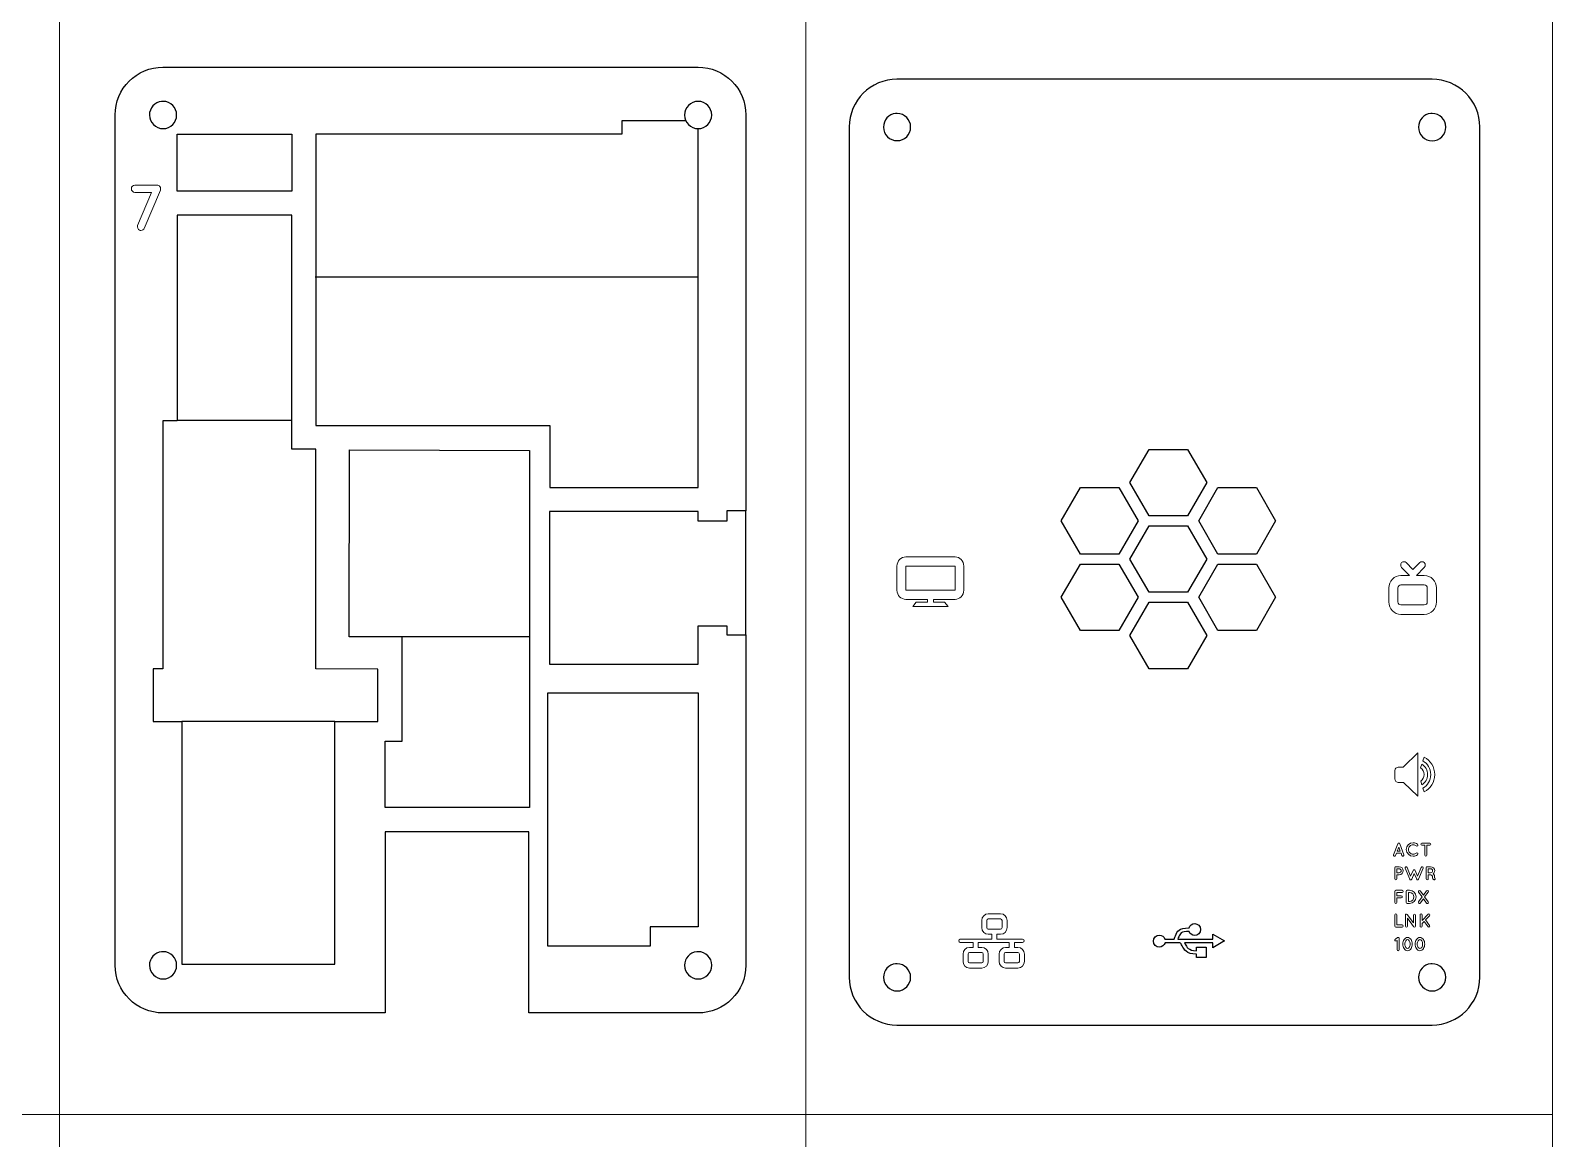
# Model space of a CAD drawing. Header units: millimetres. Extents: x -1309 to 1857, y -1546 to 39.
# Drawn here: x 559.5 to 718.8, y -268.1 to -152.2 of the extents above; entities that cross this region are included whole.
import ezdxf

# ---------------------------------------------------------------- set-up
doc = ezdxf.new("R2010")
doc.units = ezdxf.units.MM
doc.header["$LTSCALE"] = 0.5
doc.layers.get('0').update_dxf_attribs({"lineweight": 18})
for name, color, linetype in [('Cutting', 102, 'Continuous'), ('Etching', 10, 'Continuous'), ('Material entfernen', 2, 'Continuous')]:
    doc.layers.add(name, color=color, linetype=linetype)

# ---------------------------------------------------------------- blocks, each defined once
blk = doc.blocks.new('block 10')
at = {"layer": 'Etching', "color": 1, "lineweight": 9, "true_color": 0xff0000}
blk.add_open_spline([(252.9, 257.68), (252.91, 257.73), (252.91, 257.78), (252.9, 257.83), (252.9, 257.85), (252.9, 257.85), (252.89, 257.87), (252.89, 257.87), (252.88, 257.89), (252.88, 257.9), (252.87, 257.91), (252.86, 257.92), (252.86, 257.93), (252.86, 257.94), (252.85, 257.96), (252.84, 257.97), (252.84, 257.97), (252.83, 257.98), (252.82, 257.99), (252.82, 258), (252.8, 258.01), (252.8, 258.02), (252.79, 258.04), (252.78, 258.04), (252.77, 258.05), (252.76, 258.06), (252.76, 258.06), (252.75, 258.07), (252.7, 258.09), (252.65, 258.12), (252.61, 258.12), (252.58, 258.13), (252.56, 258.13), (252.54, 258.13), (252.54, 258.13), (252.54, 258.13), (252.54, 258.13), (252.54, 258.13), (252.54, 258.13), (252.54, 258.13), (252.54, 258.13), (252.54, 258.13), (252.54, 258.13), (252.54, 258.13), (250.22, 258.13), (250.22, 258.13), (250.01, 258.13), (249.84, 257.97), (249.84, 257.76), (249.84, 257.55), (250.01, 257.38), (250.22, 257.38), (250.22, 257.38), (251.96, 257.38), (251.96, 257.38), (251.96, 257.38), (250.5, 253.9), (250.5, 253.9), (250.43, 253.72), (250.51, 253.5), (250.7, 253.42), (250.75, 253.4), (250.81, 253.39), (250.85, 253.39), (251, 253.39), (251.14, 253.47), (251.19, 253.61), (251.19, 253.61), (252.88, 257.62), (252.88, 257.62), (252.89, 257.64), (252.9, 257.66), (252.9, 257.68)], degree=3, knots=[0, 0, 0, 0, 1, 1, 1, 2, 2, 2, 3, 3, 3, 4, 4, 4, 5, 5, 5, 6, 6, 6, 7, 7, 7, 8, 8, 8, 9, 9, 9, 10, 10, 10, 11, 11, 11, 12, 12, 12, 13, 13, 13, 14, 14, 14, 15, 15, 15, 16, 16, 16, 17, 17, 17, 18, 18, 18, 19, 19, 19, 20, 20, 20, 21, 21, 21, 22, 22, 22, 23, 23, 23, 24, 24, 24, 24], dxfattribs=at)
blk = doc.blocks.new('block 18')
at = {"layer": 'Etching', "color": 4, "lineweight": 9, "true_color": 0x00ffff}
for points, knots in [([(373.67, 180.49), (373.67, 180.49), (373.67, 180.5), (373.67, 180.5), (373.67, 180.51), (373.66, 180.51), (373.66, 180.51), (373.66, 180.52), (373.66, 180.52), (373.66, 180.52), (373.66, 180.53), (373.66, 180.53), (373.65, 180.53), (373.65, 180.54), (373.65, 180.54), (373.65, 180.54), (373.65, 180.54), (373.65, 180.54), (373.65, 180.54), (373.65, 180.55), (373.64, 180.55), (373.64, 180.55), (373.64, 180.56), (373.64, 180.56), (373.63, 180.56), (373.63, 180.56), (373.63, 180.57), (373.63, 180.57), (373.62, 180.57), (373.62, 180.57), (373.62, 180.57), (373.62, 180.58), (373.61, 180.58), (373.61, 180.58), (373.61, 180.58), (373.61, 180.58), (373.6, 180.58), (373.6, 180.59), (373.59, 180.59), (373.59, 180.59), (373.59, 180.59), (373.59, 180.59), (373.58, 180.59), (373.58, 180.59), (373.57, 180.59), (373.57, 180.59), (373.57, 180.59), (373.56, 180.59), (373.56, 180.59), (373.56, 180.59), (373.56, 180.59), (373.56, 180.59), (373.55, 180.59), (373.55, 180.59), (373.55, 180.59), (373.55, 180.59), (373.54, 180.59), (373.54, 180.59), (373.53, 180.59), (373.53, 180.59), (373.53, 180.59), (373.52, 180.59), (373.52, 180.59), (373.52, 180.59), (373.51, 180.58), (373.51, 180.58), (373.51, 180.58), (373.5, 180.58), (373.5, 180.58), (373.5, 180.58), (373.5, 180.58), (373.26, 180.43), (373.26, 180.43), (373.2, 180.4), (373.19, 180.33), (373.22, 180.28), (373.24, 180.25), (373.27, 180.23), (373.31, 180.23), (373.33, 180.23), (373.35, 180.23), (373.37, 180.25), (373.37, 180.25), (373.45, 180.29), (373.45, 180.29), (373.45, 180.29), (373.45, 179.32), (373.45, 179.32), (373.45, 179.26), (373.49, 179.21), (373.56, 179.21), (373.61, 179.21), (373.67, 179.26), (373.67, 179.32), (373.67, 179.32), (373.67, 180.48), (373.67, 180.48), (373.67, 180.49), (373.67, 180.49), (373.67, 180.49)], [0, 0, 0, 0, 1, 1, 1, 2, 2, 2, 3, 3, 3, 4, 4, 4, 5, 5, 5, 6, 6, 6, 7, 7, 7, 8, 8, 8, 9, 9, 9, 10, 10, 10, 11, 11, 11, 12, 12, 12, 13, 13, 13, 14, 14, 14, 15, 15, 15, 16, 16, 16, 17, 17, 17, 18, 18, 18, 19, 19, 19, 20, 20, 20, 21, 21, 21, 22, 22, 22, 23, 23, 23, 24, 24, 24, 25, 25, 25, 26, 26, 26, 27, 27, 27, 28, 28, 28, 29, 29, 29, 30, 30, 30, 31, 31, 31, 32, 32, 32, 33, 33, 33, 33]), ([(374.17, 179.43), (374.17, 179.43), (374.17, 179.43), (374.17, 179.43), (374.25, 179.31), (374.38, 179.21), (374.54, 179.21), (374.54, 179.21), (374.54, 179.21), (374.54, 179.21), (374.69, 179.21), (374.82, 179.31), (374.9, 179.43), (374.9, 179.43), (374.9, 179.43), (374.9, 179.43), (374.99, 179.56), (375.03, 179.72), (375.03, 179.9), (375.03, 179.9), (375.03, 179.9), (375.03, 179.9), (375.03, 180.08), (374.99, 180.25), (374.9, 180.37), (374.9, 180.37), (374.9, 180.37), (374.9, 180.37), (374.82, 180.5), (374.69, 180.59), (374.54, 180.59), (374.54, 180.59), (374.54, 180.59), (374.54, 180.59), (374.38, 180.59), (374.25, 180.5), (374.17, 180.37), (374.17, 180.37), (374.17, 180.37), (374.17, 180.37), (374.08, 180.25), (374.04, 180.08), (374.03, 179.9), (374.03, 179.9), (374.03, 179.9), (374.03, 179.9), (374.04, 179.72), (374.08, 179.56), (374.17, 179.43)], [0, 0, 0, 0, 1, 1, 1, 2, 2, 2, 3, 3, 3, 4, 4, 4, 5, 5, 5, 6, 6, 6, 7, 7, 7, 8, 8, 8, 9, 9, 9, 10, 10, 10, 11, 11, 11, 12, 12, 12, 13, 13, 13, 14, 14, 14, 15, 15, 15, 16, 16, 16, 16]), ([(374.72, 179.55), (374.72, 179.55), (374.72, 179.55), (374.72, 179.55), (374.66, 179.47), (374.6, 179.43), (374.54, 179.43), (374.54, 179.43), (374.54, 179.43), (374.54, 179.43), (374.47, 179.43), (374.41, 179.47), (374.35, 179.55), (374.35, 179.55), (374.35, 179.55), (374.35, 179.55), (374.29, 179.64), (374.25, 179.76), (374.25, 179.9), (374.25, 179.9), (374.25, 179.9), (374.25, 179.9), (374.25, 180.04), (374.29, 180.17), (374.35, 180.25), (374.35, 180.25), (374.35, 180.25), (374.35, 180.25), (374.41, 180.34), (374.47, 180.38), (374.54, 180.37), (374.54, 180.37), (374.54, 180.37), (374.54, 180.37), (374.6, 180.38), (374.66, 180.34), (374.72, 180.25), (374.72, 180.25), (374.72, 180.25), (374.72, 180.25), (374.77, 180.17), (374.81, 180.04), (374.81, 179.9), (374.81, 179.9), (374.81, 179.9), (374.81, 179.9), (374.81, 179.76), (374.77, 179.64), (374.72, 179.55)], [0, 0, 0, 0, 1, 1, 1, 2, 2, 2, 3, 3, 3, 4, 4, 4, 5, 5, 5, 6, 6, 6, 7, 7, 7, 8, 8, 8, 9, 9, 9, 10, 10, 10, 11, 11, 11, 12, 12, 12, 13, 13, 13, 14, 14, 14, 15, 15, 15, 16, 16, 16, 16]), ([(375.46, 179.43), (375.46, 179.43), (375.46, 179.43), (375.46, 179.43), (375.55, 179.31), (375.68, 179.21), (375.83, 179.21), (375.83, 179.21), (375.83, 179.21), (375.83, 179.21), (375.98, 179.21), (376.11, 179.31), (376.2, 179.43), (376.2, 179.43), (376.2, 179.43), (376.2, 179.43), (376.28, 179.56), (376.33, 179.72), (376.33, 179.9), (376.33, 179.9), (376.33, 179.9), (376.33, 179.9), (376.33, 180.08), (376.28, 180.25), (376.2, 180.37), (376.2, 180.37), (376.2, 180.37), (376.2, 180.37), (376.11, 180.5), (375.98, 180.59), (375.83, 180.59), (375.83, 180.59), (375.83, 180.59), (375.83, 180.59), (375.68, 180.59), (375.55, 180.5), (375.46, 180.37), (375.46, 180.37), (375.46, 180.37), (375.46, 180.37), (375.38, 180.25), (375.33, 180.08), (375.33, 179.9), (375.33, 179.9), (375.33, 179.9), (375.33, 179.9), (375.33, 179.72), (375.38, 179.56), (375.46, 179.43)], [0, 0, 0, 0, 1, 1, 1, 2, 2, 2, 3, 3, 3, 4, 4, 4, 5, 5, 5, 6, 6, 6, 7, 7, 7, 8, 8, 8, 9, 9, 9, 10, 10, 10, 11, 11, 11, 12, 12, 12, 13, 13, 13, 14, 14, 14, 15, 15, 15, 16, 16, 16, 16]), ([(376.02, 179.55), (376.02, 179.55), (376.02, 179.55), (376.02, 179.55), (375.96, 179.47), (375.89, 179.43), (375.83, 179.43), (375.83, 179.43), (375.83, 179.43), (375.83, 179.43), (375.77, 179.43), (375.7, 179.47), (375.64, 179.55), (375.64, 179.55), (375.64, 179.55), (375.64, 179.55), (375.59, 179.64), (375.55, 179.76), (375.55, 179.9), (375.55, 179.9), (375.55, 179.9), (375.55, 179.9), (375.55, 180.04), (375.59, 180.17), (375.64, 180.25), (375.64, 180.25), (375.64, 180.25), (375.64, 180.25), (375.7, 180.34), (375.77, 180.38), (375.83, 180.37), (375.83, 180.37), (375.83, 180.37), (375.83, 180.37), (375.89, 180.38), (375.96, 180.34), (376.02, 180.25), (376.02, 180.25), (376.02, 180.25), (376.02, 180.25), (376.07, 180.17), (376.11, 180.04), (376.11, 179.9), (376.11, 179.9), (376.11, 179.9), (376.11, 179.9), (376.11, 179.76), (376.07, 179.64), (376.02, 179.55)], [0, 0, 0, 0, 1, 1, 1, 2, 2, 2, 3, 3, 3, 4, 4, 4, 5, 5, 5, 6, 6, 6, 7, 7, 7, 8, 8, 8, 9, 9, 9, 10, 10, 10, 11, 11, 11, 12, 12, 12, 13, 13, 13, 14, 14, 14, 15, 15, 15, 16, 16, 16, 16])]:
    blk.add_open_spline(points, degree=3, knots=knots, dxfattribs=at)
blk = doc.blocks.new('block 17')
at = {"layer": 'Etching', "color": 4, "lineweight": 9, "true_color": 0x00ffff}
for points, knots in [([(374.09, 187.58), (374.09, 187.81), (373.9, 188), (373.66, 188), (373.66, 188), (373.31, 188), (373.31, 188), (373.31, 188), (373.31, 188), (373.31, 188), (373.31, 188), (373.31, 188), (373.31, 188), (373.25, 188), (373.2, 187.95), (373.2, 187.89), (373.2, 187.89), (373.2, 186.73), (373.2, 186.73), (373.2, 186.67), (373.25, 186.62), (373.31, 186.62), (373.37, 186.62), (373.42, 186.67), (373.42, 186.73), (373.42, 186.73), (373.42, 187.16), (373.42, 187.16), (373.42, 187.16), (373.66, 187.16), (373.66, 187.16), (373.9, 187.16), (374.09, 187.34), (374.09, 187.58)], [0, 0, 0, 0, 1, 1, 1, 2, 2, 2, 3, 3, 3, 4, 4, 4, 5, 5, 5, 6, 6, 6, 7, 7, 7, 8, 8, 8, 9, 9, 9, 10, 10, 10, 11, 11, 11, 11]), ([(376.11, 187.98), (376.05, 188), (375.99, 187.98), (375.96, 187.92), (375.96, 187.92), (375.58, 187.01), (375.58, 187.01), (375.58, 187.01), (375.33, 187.61), (375.33, 187.61), (375.31, 187.66), (375.26, 187.68), (375.22, 187.68), (375.18, 187.68), (375.14, 187.66), (375.12, 187.61), (375.12, 187.61), (374.86, 187.01), (374.86, 187.01), (374.86, 187.01), (374.48, 187.92), (374.48, 187.92), (374.46, 187.98), (374.39, 188), (374.34, 187.98), (374.28, 187.96), (374.26, 187.89), (374.28, 187.84), (374.28, 187.84), (374.76, 186.69), (374.76, 186.69), (374.77, 186.68), (374.77, 186.67), (374.77, 186.67), (374.77, 186.67), (374.77, 186.67), (374.77, 186.67), (374.78, 186.66), (374.78, 186.66), (374.78, 186.65), (374.79, 186.65), (374.79, 186.65), (374.79, 186.65), (374.79, 186.65), (374.8, 186.64), (374.8, 186.64), (374.8, 186.64), (374.8, 186.64), (374.8, 186.64), (374.81, 186.63), (374.82, 186.63), (374.82, 186.63), (374.82, 186.63), (374.82, 186.63), (374.82, 186.63), (374.83, 186.63), (374.83, 186.63), (374.83, 186.62), (374.83, 186.62), (374.83, 186.62), (374.84, 186.62), (374.84, 186.62), (374.84, 186.62), (374.85, 186.62), (374.85, 186.62), (374.86, 186.62), (374.87, 186.62), (374.87, 186.62), (374.87, 186.62), (374.87, 186.62), (374.87, 186.62), (374.87, 186.62), (374.87, 186.62), (374.87, 186.62), (374.87, 186.62), (374.87, 186.62), (374.87, 186.62), (374.88, 186.62), (374.88, 186.62), (374.89, 186.62), (374.89, 186.62), (374.89, 186.62), (374.89, 186.62), (374.9, 186.62), (374.91, 186.62), (374.91, 186.63), (374.91, 186.63), (374.91, 186.63), (374.91, 186.63), (374.91, 186.63), (374.91, 186.63), (374.92, 186.63), (374.92, 186.63), (374.93, 186.64), (374.93, 186.64), (374.93, 186.64), (374.93, 186.64), (374.93, 186.64), (374.94, 186.65), (374.94, 186.65), (374.94, 186.65), (374.95, 186.65), (374.95, 186.65), (374.95, 186.66), (374.95, 186.66), (374.96, 186.67), (374.96, 186.67), (374.96, 186.67), (374.96, 186.67), (374.96, 186.67), (374.97, 186.68), (374.97, 186.69), (374.97, 186.69), (375.23, 187.3), (375.23, 187.3), (375.23, 187.3), (375.49, 186.69), (375.49, 186.69), (375.49, 186.68), (375.49, 186.67), (375.49, 186.67), (375.49, 186.67), (375.49, 186.67), (375.5, 186.67), (375.5, 186.66), (375.5, 186.66), (375.51, 186.65), (375.51, 186.65), (375.51, 186.65), (375.51, 186.65), (375.51, 186.65), (375.52, 186.64), (375.52, 186.64), (375.52, 186.64), (375.52, 186.64), (375.53, 186.64), (375.53, 186.63), (375.54, 186.63), (375.54, 186.63), (375.54, 186.63), (375.54, 186.63), (375.54, 186.63), (375.55, 186.63), (375.55, 186.63), (375.55, 186.62), (375.55, 186.62), (375.56, 186.62), (375.56, 186.62), (375.56, 186.62), (375.57, 186.62), (375.57, 186.62), (375.57, 186.62), (375.58, 186.62), (375.59, 186.62), (375.59, 186.62), (375.6, 186.62), (375.61, 186.62), (375.61, 186.62), (375.61, 186.62), (375.61, 186.62), (375.62, 186.62), (375.62, 186.62), (375.63, 186.62), (375.63, 186.63), (375.63, 186.63), (375.63, 186.63), (375.63, 186.63), (375.63, 186.63), (375.63, 186.63), (375.64, 186.63), (375.64, 186.63), (375.65, 186.64), (375.65, 186.64), (375.65, 186.64), (375.65, 186.64), (375.66, 186.64), (375.66, 186.65), (375.67, 186.65), (375.67, 186.65), (375.67, 186.65), (375.67, 186.65), (375.67, 186.66), (375.68, 186.66), (375.68, 186.67), (375.68, 186.67), (375.68, 186.67), (375.68, 186.67), (375.69, 186.67), (375.69, 186.68), (375.69, 186.69), (375.69, 186.69), (376.18, 187.84), (376.18, 187.84), (376.2, 187.89), (376.17, 187.96), (376.12, 187.98)], [0, 0, 0, 0, 1, 1, 1, 2, 2, 2, 3, 3, 3, 4, 4, 4, 5, 5, 5, 6, 6, 6, 7, 7, 7, 8, 8, 8, 9, 9, 9, 10, 10, 10, 11, 11, 11, 12, 12, 12, 13, 13, 13, 14, 14, 14, 15, 15, 15, 16, 16, 16, 17, 17, 17, 18, 18, 18, 19, 19, 19, 20, 20, 20, 21, 21, 21, 22, 22, 22, 23, 23, 23, 24, 24, 24, 25, 25, 25, 26, 26, 26, 27, 27, 27, 28, 28, 28, 29, 29, 29, 30, 30, 30, 31, 31, 31, 32, 32, 32, 33, 33, 33, 34, 34, 34, 35, 35, 35, 36, 36, 36, 37, 37, 37, 38, 38, 38, 39, 39, 39, 40, 40, 40, 41, 41, 41, 42, 42, 42, 43, 43, 43, 44, 44, 44, 45, 45, 45, 46, 46, 46, 47, 47, 47, 48, 48, 48, 49, 49, 49, 50, 50, 50, 51, 51, 51, 52, 52, 52, 53, 53, 53, 54, 54, 54, 55, 55, 55, 56, 56, 56, 57, 57, 57, 58, 58, 58, 59, 59, 59, 60, 60, 60, 61, 61, 61, 62, 62, 62, 63, 63, 63, 64, 64, 64, 65, 65, 65, 65]), ([(377.37, 186.85), (377.36, 186.87), (377.36, 186.91), (377.36, 186.97), (377.36, 187.05), (377.33, 187.12), (377.29, 187.18), (377.27, 187.21), (377.25, 187.23), (377.22, 187.25), (377.32, 187.33), (377.38, 187.45), (377.38, 187.58), (377.38, 187.81), (377.19, 188), (376.95, 188), (376.95, 188), (376.6, 188), (376.6, 188), (376.6, 188), (376.6, 188), (376.6, 188), (376.6, 188), (376.6, 188), (376.6, 188), (376.54, 188), (376.49, 187.95), (376.49, 187.89), (376.49, 187.89), (376.49, 186.73), (376.49, 186.73), (376.49, 186.67), (376.54, 186.62), (376.6, 186.62), (376.66, 186.62), (376.71, 186.67), (376.71, 186.73), (376.71, 186.73), (376.71, 187.16), (376.71, 187.16), (376.71, 187.16), (376.94, 187.16), (376.94, 187.16), (376.96, 187.15), (377.01, 187.14), (377.05, 187.11), (377.08, 187.09), (377.1, 187.07), (377.11, 187.05), (377.13, 187.03), (377.14, 187), (377.14, 186.97), (377.14, 186.86), (377.15, 186.79), (377.18, 186.73), (377.19, 186.7), (377.22, 186.68), (377.24, 186.66), (377.27, 186.64), (377.3, 186.64), (377.32, 186.64), (377.32, 186.64), (377.32, 186.64), (377.32, 186.64), (377.34, 186.64), (377.36, 186.64), (377.37, 186.64), (377.42, 186.66), (377.45, 186.73), (377.43, 186.78), (377.42, 186.82), (377.4, 186.84), (377.37, 186.85)], [0, 0, 0, 0, 1, 1, 1, 2, 2, 2, 3, 3, 3, 4, 4, 4, 5, 5, 5, 6, 6, 6, 7, 7, 7, 8, 8, 8, 9, 9, 9, 10, 10, 10, 11, 11, 11, 12, 12, 12, 13, 13, 13, 14, 14, 14, 15, 15, 15, 16, 16, 16, 17, 17, 17, 18, 18, 18, 19, 19, 19, 20, 20, 20, 21, 21, 21, 22, 22, 22, 23, 23, 23, 24, 24, 24, 24]), ([(373.42, 187.78), (373.42, 187.78), (373.66, 187.78), (373.66, 187.78), (373.78, 187.78), (373.87, 187.69), (373.87, 187.58), (373.87, 187.47), (373.78, 187.37), (373.66, 187.37), (373.66, 187.37), (373.42, 187.37), (373.42, 187.37), (373.42, 187.37), (373.42, 187.78), (373.42, 187.78)], [0, 0, 0, 0, 1, 1, 1, 2, 2, 2, 3, 3, 3, 4, 4, 4, 5, 5, 5, 5]), ([(376.95, 187.37), (376.95, 187.37), (376.71, 187.37), (376.71, 187.37), (376.71, 187.37), (376.71, 187.78), (376.71, 187.78), (376.71, 187.78), (376.95, 187.78), (376.95, 187.78), (377.07, 187.78), (377.16, 187.69), (377.16, 187.58), (377.16, 187.47), (377.07, 187.37), (376.95, 187.37)], [0, 0, 0, 0, 1, 1, 1, 2, 2, 2, 3, 3, 3, 4, 4, 4, 5, 5, 5, 5]), ([(373.31, 184.15), (373.37, 184.15), (373.42, 184.2), (373.42, 184.26), (373.42, 184.26), (373.42, 184.73), (373.42, 184.73), (373.42, 184.73), (373.88, 184.73), (373.88, 184.73), (373.94, 184.73), (373.99, 184.78), (373.99, 184.84), (373.99, 184.9), (373.94, 184.95), (373.88, 184.95), (373.88, 184.95), (373.42, 184.95), (373.42, 184.95), (373.42, 184.95), (373.42, 185.31), (373.42, 185.31), (373.42, 185.31), (373.96, 185.31), (373.96, 185.31), (374.01, 185.31), (374.06, 185.36), (374.06, 185.42), (374.06, 185.48), (374.01, 185.53), (373.96, 185.53), (373.96, 185.53), (373.32, 185.53), (373.32, 185.53), (373.31, 185.53), (373.31, 185.53), (373.31, 185.53), (373.31, 185.53), (373.31, 185.53), (373.31, 185.53), (373.25, 185.53), (373.2, 185.48), (373.2, 185.42), (373.2, 185.42), (373.2, 184.26), (373.2, 184.26), (373.2, 184.2), (373.25, 184.15), (373.31, 184.15)], [0, 0, 0, 0, 1, 1, 1, 2, 2, 2, 3, 3, 3, 4, 4, 4, 5, 5, 5, 6, 6, 6, 7, 7, 7, 8, 8, 8, 9, 9, 9, 10, 10, 10, 11, 11, 11, 12, 12, 12, 13, 13, 13, 14, 14, 14, 15, 15, 15, 16, 16, 16, 16]), ([(374.51, 184.15), (374.51, 184.15), (374.51, 184.15), (374.51, 184.15), (374.51, 184.15), (374.51, 184.15), (374.51, 184.15), (374.51, 184.15), (374.74, 184.15), (374.74, 184.15), (375.12, 184.15), (375.43, 184.46), (375.43, 184.84), (375.43, 185.22), (375.12, 185.53), (374.74, 185.53), (374.74, 185.53), (374.51, 185.53), (374.51, 185.53), (374.51, 185.53), (374.51, 185.53), (374.51, 185.53), (374.51, 185.53), (374.51, 185.53), (374.51, 185.53), (374.45, 185.53), (374.4, 185.48), (374.4, 185.42), (374.4, 185.42), (374.4, 184.26), (374.4, 184.26), (374.4, 184.2), (374.45, 184.15), (374.51, 184.15)], [0, 0, 0, 0, 1, 1, 1, 2, 2, 2, 3, 3, 3, 4, 4, 4, 5, 5, 5, 6, 6, 6, 7, 7, 7, 8, 8, 8, 9, 9, 9, 10, 10, 10, 11, 11, 11, 11]), ([(374.62, 185.31), (374.62, 185.31), (374.74, 185.31), (374.74, 185.31), (375, 185.31), (375.21, 185.1), (375.21, 184.84), (375.21, 184.58), (375, 184.37), (374.74, 184.37), (374.74, 184.37), (374.62, 184.37), (374.62, 184.37), (374.62, 184.37), (374.62, 185.31), (374.62, 185.31)], [0, 0, 0, 0, 1, 1, 1, 2, 2, 2, 3, 3, 3, 4, 4, 4, 5, 5, 5, 5]), ([(376.68, 185.49), (376.63, 185.53), (376.56, 185.52), (376.52, 185.47), (376.52, 185.47), (376.19, 185.02), (376.19, 185.02), (376.19, 185.02), (375.86, 185.47), (375.86, 185.47), (375.82, 185.52), (375.75, 185.53), (375.71, 185.49), (375.66, 185.46), (375.65, 185.39), (375.68, 185.34), (375.68, 185.34), (376.06, 184.83), (376.06, 184.83), (376.06, 184.83), (375.68, 184.32), (375.68, 184.32), (375.65, 184.27), (375.66, 184.2), (375.71, 184.17), (375.73, 184.16), (375.75, 184.15), (375.77, 184.15), (375.8, 184.15), (375.84, 184.17), (375.86, 184.19), (375.86, 184.19), (376.19, 184.65), (376.19, 184.65), (376.19, 184.65), (376.52, 184.19), (376.52, 184.19), (376.55, 184.17), (376.58, 184.15), (376.61, 184.15), (376.63, 184.15), (376.66, 184.16), (376.68, 184.17), (376.73, 184.2), (376.73, 184.27), (376.7, 184.32), (376.7, 184.32), (376.32, 184.83), (376.32, 184.83), (376.32, 184.83), (376.7, 185.34), (376.7, 185.34), (376.73, 185.39), (376.72, 185.46), (376.68, 185.49)], [0, 0, 0, 0, 1, 1, 1, 2, 2, 2, 3, 3, 3, 4, 4, 4, 5, 5, 5, 6, 6, 6, 7, 7, 7, 8, 8, 8, 9, 9, 9, 10, 10, 10, 11, 11, 11, 12, 12, 12, 13, 13, 13, 14, 14, 14, 15, 15, 15, 16, 16, 16, 17, 17, 17, 18, 18, 18, 18]), ([(373.31, 181.68), (373.31, 181.68), (373.31, 181.68), (373.31, 181.68), (373.31, 181.68), (373.31, 181.68), (373.32, 181.68), (373.32, 181.68), (373.96, 181.68), (373.96, 181.68), (374.01, 181.68), (374.07, 181.73), (374.07, 181.79), (374.07, 181.85), (374.01, 181.9), (373.96, 181.9), (373.96, 181.9), (373.42, 181.9), (373.42, 181.9), (373.42, 181.9), (373.42, 182.95), (373.42, 182.95), (373.42, 183.01), (373.37, 183.06), (373.31, 183.06), (373.25, 183.06), (373.2, 183.01), (373.2, 182.95), (373.2, 182.95), (373.2, 181.79), (373.2, 181.79), (373.2, 181.73), (373.25, 181.68), (373.31, 181.68)], [0, 0, 0, 0, 1, 1, 1, 2, 2, 2, 3, 3, 3, 4, 4, 4, 5, 5, 5, 6, 6, 6, 7, 7, 7, 8, 8, 8, 9, 9, 9, 10, 10, 10, 11, 11, 11, 11]), ([(374.53, 182.61), (374.53, 182.61), (375.16, 181.73), (375.16, 181.73), (375.16, 181.73), (375.17, 181.72), (375.17, 181.72), (375.19, 181.7), (375.22, 181.68), (375.25, 181.68), (375.31, 181.68), (375.36, 181.73), (375.36, 181.79), (375.36, 181.79), (375.36, 182.94), (375.36, 182.94), (375.36, 182.99), (375.31, 183.04), (375.25, 183.04), (375.19, 183.04), (375.15, 182.99), (375.15, 182.94), (375.15, 182.94), (375.15, 182.12), (375.15, 182.12), (375.15, 182.12), (374.51, 183), (374.51, 183), (374.47, 183.05), (374.41, 183.06), (374.36, 183.03), (374.33, 183.01), (374.31, 182.97), (374.31, 182.94), (374.31, 182.94), (374.31, 182.94), (374.31, 182.94), (374.31, 182.94), (374.31, 181.79), (374.31, 181.79), (374.31, 181.73), (374.36, 181.68), (374.42, 181.68), (374.48, 181.68), (374.53, 181.73), (374.53, 181.79), (374.53, 181.79), (374.53, 182.61), (374.53, 182.61)], [0, 0, 0, 0, 1, 1, 1, 2, 2, 2, 3, 3, 3, 4, 4, 4, 5, 5, 5, 6, 6, 6, 7, 7, 7, 8, 8, 8, 9, 9, 9, 10, 10, 10, 11, 11, 11, 12, 12, 12, 13, 13, 13, 14, 14, 14, 15, 15, 15, 16, 16, 16, 16]), ([(375.95, 181.68), (376.01, 181.68), (376.05, 181.73), (376.05, 181.79), (376.05, 181.79), (376.05, 182.07), (376.05, 182.07), (376.05, 182.07), (376.26, 182.28), (376.26, 182.28), (376.26, 182.28), (376.69, 181.72), (376.69, 181.72), (376.71, 181.69), (376.74, 181.68), (376.77, 181.68), (376.79, 181.68), (376.82, 181.69), (376.84, 181.71), (376.88, 181.74), (376.89, 181.81), (376.85, 181.86), (376.85, 181.86), (376.41, 182.43), (376.41, 182.43), (376.41, 182.43), (376.85, 182.86), (376.85, 182.86), (376.89, 182.91), (376.89, 182.98), (376.85, 183.02), (376.8, 183.06), (376.74, 183.06), (376.69, 183.02), (376.69, 183.02), (376.05, 182.38), (376.05, 182.38), (376.05, 182.38), (376.05, 182.94), (376.05, 182.94), (376.05, 183), (376.01, 183.05), (375.95, 183.05), (375.88, 183.05), (375.84, 183), (375.84, 182.94), (375.84, 182.94), (375.84, 181.79), (375.84, 181.79), (375.84, 181.73), (375.88, 181.68), (375.95, 181.68)], [0, 0, 0, 0, 1, 1, 1, 2, 2, 2, 3, 3, 3, 4, 4, 4, 5, 5, 5, 6, 6, 6, 7, 7, 7, 8, 8, 8, 9, 9, 9, 10, 10, 10, 11, 11, 11, 12, 12, 12, 13, 13, 13, 14, 14, 14, 15, 15, 15, 16, 16, 16, 17, 17, 17, 17])]:
    blk.add_open_spline(points, degree=3, knots=knots, dxfattribs=at)
at = {"layer": 'Etching'}
blk.add_blockref('block 18', (0, 0), dxfattribs=at)
blk = doc.blocks.new('block 16')
at = {"layer": 'Etching', "color": 4, "lineweight": 9, "true_color": 0x00ffff}
blk.add_lwpolyline([(373.46, 189.63), (373.62, 190.06), (373.78, 189.63), (373.46, 189.63)], dxfattribs=at)
for points, knots in [([(373.95, 189.16), (373.97, 189.11), (374.01, 189.09), (374.06, 189.09), (374.07, 189.09), (374.08, 189.09), (374.09, 189.09), (374.15, 189.12), (374.18, 189.18), (374.16, 189.24), (374.16, 189.24), (373.72, 190.4), (373.72, 190.4), (373.7, 190.44), (373.66, 190.47), (373.62, 190.47), (373.57, 190.47), (373.53, 190.44), (373.51, 190.4), (373.51, 190.4), (373.08, 189.24), (373.08, 189.24), (373.06, 189.18), (373.08, 189.12), (373.14, 189.09), (373.15, 189.09), (373.16, 189.09), (373.18, 189.09), (373.22, 189.09), (373.26, 189.11), (373.28, 189.16), (373.28, 189.16), (373.38, 189.41), (373.38, 189.41), (373.38, 189.41), (373.86, 189.41), (373.86, 189.41), (373.86, 189.41), (373.95, 189.16), (373.95, 189.16)], [0, 0, 0, 0, 1, 1, 1, 2, 2, 2, 3, 3, 3, 4, 4, 4, 5, 5, 5, 6, 6, 6, 7, 7, 7, 8, 8, 8, 9, 9, 9, 10, 10, 10, 11, 11, 11, 12, 12, 12, 13, 13, 13, 13]), ([(375.13, 189.09), (375.3, 189.09), (375.46, 189.15), (375.58, 189.24), (375.63, 189.28), (375.64, 189.35), (375.6, 189.4), (375.56, 189.45), (375.49, 189.46), (375.44, 189.42), (375.36, 189.35), (375.25, 189.31), (375.13, 189.31), (374.99, 189.31), (374.86, 189.37), (374.77, 189.46), (374.68, 189.54), (374.63, 189.66), (374.63, 189.8), (374.63, 189.93), (374.68, 190.05), (374.77, 190.14), (374.86, 190.23), (374.99, 190.29), (375.13, 190.29), (375.25, 190.29), (375.36, 190.25), (375.44, 190.18), (375.49, 190.14), (375.56, 190.15), (375.6, 190.2), (375.64, 190.25), (375.63, 190.32), (375.58, 190.36), (375.46, 190.45), (375.3, 190.51), (375.13, 190.51), (374.73, 190.51), (374.4, 190.19), (374.4, 189.8), (374.41, 189.41), (374.73, 189.09), (375.13, 189.09)], [0, 0, 0, 0, 1, 1, 1, 2, 2, 2, 3, 3, 3, 4, 4, 4, 5, 5, 5, 6, 6, 6, 7, 7, 7, 8, 8, 8, 9, 9, 9, 10, 10, 10, 11, 11, 11, 12, 12, 12, 13, 13, 13, 14, 14, 14, 14]), ([(376.98, 190.36), (376.98, 190.42), (376.93, 190.47), (376.87, 190.47), (376.87, 190.47), (376.03, 190.47), (376.03, 190.47), (375.96, 190.47), (375.92, 190.42), (375.92, 190.36), (375.92, 190.3), (375.96, 190.25), (376.03, 190.25), (376.03, 190.25), (376.34, 190.25), (376.34, 190.25), (376.34, 190.25), (376.34, 189.2), (376.34, 189.2), (376.34, 189.14), (376.39, 189.09), (376.45, 189.09), (376.51, 189.09), (376.56, 189.14), (376.56, 189.2), (376.56, 189.2), (376.56, 190.25), (376.56, 190.25), (376.56, 190.25), (376.87, 190.25), (376.87, 190.25), (376.93, 190.25), (376.98, 190.3), (376.98, 190.36)], [0, 0, 0, 0, 1, 1, 1, 2, 2, 2, 3, 3, 3, 4, 4, 4, 5, 5, 5, 6, 6, 6, 7, 7, 7, 8, 8, 8, 9, 9, 9, 10, 10, 10, 11, 11, 11, 11])]:
    blk.add_open_spline(points, degree=3, knots=knots, dxfattribs=at)
at = {"layer": 'Etching'}
blk.add_blockref('block 17', (0, 0), dxfattribs=at)
blk = doc.blocks.new('block 19')
at = {"layer": 'Etching', "color": 1, "lineweight": 9, "true_color": 0xff0000}
blk.add_lwpolyline([(327.18, 219.47), (327.18, 216.93), (322.04, 216.93), (322.03, 219.47), (327.18, 219.47)], dxfattribs=at)
blk.add_open_spline([(322.03, 220.42), (321.52, 220.42), (321.11, 219.99), (321.11, 219.47), (321.11, 219.47), (321.11, 216.93), (321.11, 216.93), (321.11, 216.41), (321.52, 215.98), (322.03, 215.98), (322.03, 215.98), (324.29, 215.98), (324.29, 215.98), (324.29, 215.98), (324.29, 215.68), (324.29, 215.68), (324.29, 215.68), (323.12, 215.68), (323.12, 215.68), (323.12, 215.68), (322.75, 215.22), (322.75, 215.22), (322.75, 215.22), (326.46, 215.22), (326.46, 215.22), (326.46, 215.22), (326.08, 215.68), (326.08, 215.68), (326.08, 215.68), (324.92, 215.68), (324.92, 215.68), (324.92, 215.68), (324.92, 215.98), (324.92, 215.98), (324.92, 215.98), (327.19, 215.98), (327.19, 215.98), (327.69, 215.98), (328.1, 216.41), (328.1, 216.93), (328.1, 216.93), (328.1, 219.47), (328.1, 219.47), (328.1, 219.99), (327.69, 220.42), (327.19, 220.42), (327.19, 220.42), (322.03, 220.42), (322.03, 220.42)], degree=3, knots=[0, 0, 0, 0, 1, 1, 1, 2, 2, 2, 3, 3, 3, 4, 4, 4, 5, 5, 5, 6, 6, 6, 7, 7, 7, 8, 8, 8, 9, 9, 9, 10, 10, 10, 11, 11, 11, 12, 12, 12, 13, 13, 13, 14, 14, 14, 15, 15, 15, 16, 16, 16, 16], dxfattribs=at)
blk = doc.blocks.new('block 20')
at = {"layer": 'Etching', "color": 4, "lineweight": 9, "true_color": 0x00ffff}
for points, knots in [([(374.16, 219.92), (374.07, 219.92), (373.99, 219.88), (373.92, 219.82), (373.79, 219.68), (373.79, 219.46), (373.92, 219.32), (373.92, 219.32), (374.74, 218.48), (374.74, 218.48), (374.74, 218.48), (373.85, 218.48), (373.85, 218.48), (373.15, 218.48), (372.57, 217.89), (372.57, 217.17), (372.57, 217.17), (372.57, 215.72), (372.57, 215.72), (372.57, 215), (373.15, 214.41), (373.85, 214.41), (373.85, 214.41), (376.28, 214.41), (376.28, 214.41), (376.99, 214.41), (377.56, 215), (377.56, 215.72), (377.56, 215.72), (377.56, 217.17), (377.56, 217.17), (377.56, 217.89), (376.99, 218.48), (376.28, 218.48), (376.28, 218.48), (375.47, 218.48), (375.47, 218.48), (375.47, 218.48), (376.29, 219.32), (376.29, 219.32), (376.42, 219.46), (376.42, 219.68), (376.29, 219.82), (376.16, 219.95), (375.94, 219.95), (375.81, 219.82), (375.81, 219.82), (375.1, 219.09), (375.1, 219.09), (375.1, 219.09), (374.4, 219.82), (374.4, 219.82), (374.34, 219.88), (374.24, 219.92), (374.16, 219.92)], [0, 0, 0, 0, 1, 1, 1, 2, 2, 2, 3, 3, 3, 4, 4, 4, 5, 5, 5, 6, 6, 6, 7, 7, 7, 8, 8, 8, 9, 9, 9, 10, 10, 10, 11, 11, 11, 12, 12, 12, 13, 13, 13, 14, 14, 14, 15, 15, 15, 16, 16, 16, 17, 17, 17, 18, 18, 18, 18]), ([(373.85, 217.5), (373.85, 217.5), (376.28, 217.5), (376.28, 217.5), (376.46, 217.5), (376.6, 217.35), (376.6, 217.17), (376.6, 217.17), (376.6, 215.72), (376.6, 215.72), (376.6, 215.54), (376.46, 215.4), (376.28, 215.4), (376.28, 215.4), (373.85, 215.4), (373.85, 215.4), (373.67, 215.4), (373.53, 215.54), (373.53, 215.72), (373.53, 215.72), (373.53, 217.17), (373.53, 217.17), (373.53, 217.35), (373.67, 217.5), (373.85, 217.5)], [0, 0, 0, 0, 1, 1, 1, 2, 2, 2, 3, 3, 3, 4, 4, 4, 5, 5, 5, 6, 6, 6, 7, 7, 7, 8, 8, 8, 8])]:
    blk.add_open_spline(points, degree=3, knots=knots, dxfattribs=at)
blk = doc.blocks.new('block 21')
at = {"layer": 'Etching', "color": 4, "lineweight": 9, "true_color": 0x00ffff}
for points, knots in [([(330.66, 183.08), (330.29, 183.08), (329.98, 182.76), (329.98, 182.38), (329.98, 182.38), (329.98, 181.62), (329.98, 181.62), (329.98, 181.23), (330.29, 180.92), (330.66, 180.92), (330.66, 180.92), (331.04, 180.92), (331.04, 180.92), (331.04, 180.92), (331.04, 180.43), (331.04, 180.43), (331.04, 180.42), (331.05, 180.41), (331.05, 180.41), (331.05, 180.41), (329.37, 180.41), (329.37, 180.41), (329.36, 180.41), (329.35, 180.41), (329.34, 180.41), (329.33, 180.41), (329.32, 180.41), (329.31, 180.41), (329.31, 180.41), (327.73, 180.41), (327.73, 180.41), (327.64, 180.41), (327.57, 180.33), (327.57, 180.24), (327.57, 180.15), (327.64, 180.08), (327.73, 180.08), (327.73, 180.08), (329.08, 180.08), (329.08, 180.08), (329.08, 180.08), (329.08, 179.55), (329.08, 179.55), (329.08, 179.55), (328.7, 179.55), (328.7, 179.55), (328.32, 179.55), (328.02, 179.24), (328.02, 178.86), (328.02, 178.86), (328.02, 178.09), (328.02, 178.09), (328.02, 177.7), (328.32, 177.39), (328.7, 177.39), (328.7, 177.39), (329.98, 177.39), (329.98, 177.39), (330.36, 177.39), (330.66, 177.7), (330.66, 178.09), (330.66, 178.09), (330.66, 178.86), (330.66, 178.86), (330.66, 179.24), (330.36, 179.55), (329.98, 179.55), (329.98, 179.55), (329.6, 179.55), (329.6, 179.55), (329.6, 179.55), (329.6, 180.08), (329.6, 180.08), (329.6, 180.08), (332.86, 180.08), (332.86, 180.08), (332.86, 180.08), (332.86, 179.55), (332.86, 179.55), (332.86, 179.55), (332.48, 179.55), (332.48, 179.55), (332.1, 179.55), (331.8, 179.24), (331.8, 178.86), (331.8, 178.86), (331.8, 178.09), (331.8, 178.09), (331.8, 177.7), (332.1, 177.39), (332.48, 177.39), (332.48, 177.39), (333.77, 177.39), (333.77, 177.39), (334.14, 177.39), (334.45, 177.7), (334.45, 178.09), (334.45, 178.09), (334.45, 178.86), (334.45, 178.86), (334.45, 179.24), (334.14, 179.55), (333.77, 179.55), (333.77, 179.55), (333.39, 179.55), (333.39, 179.55), (333.39, 179.55), (333.39, 180.08), (333.39, 180.08), (333.39, 180.08), (334.26, 180.08), (334.26, 180.08), (334.35, 180.08), (334.42, 180.15), (334.42, 180.24), (334.42, 180.33), (334.35, 180.41), (334.26, 180.41), (334.26, 180.41), (333.14, 180.41), (333.14, 180.41), (333.13, 180.41), (333.13, 180.41), (333.12, 180.41), (333.11, 180.41), (333.1, 180.41), (333.1, 180.41), (333.1, 180.41), (331.56, 180.41), (331.56, 180.41), (331.56, 180.41), (331.57, 180.42), (331.57, 180.43), (331.57, 180.43), (331.57, 180.92), (331.57, 180.92), (331.57, 180.92), (331.95, 180.92), (331.95, 180.92), (332.33, 180.92), (332.63, 181.23), (332.63, 181.62), (332.63, 181.62), (332.63, 182.38), (332.63, 182.38), (332.63, 182.76), (332.33, 183.08), (331.95, 183.08), (331.95, 183.08), (330.66, 183.08), (330.66, 183.08)], [0, 0, 0, 0, 1, 1, 1, 2, 2, 2, 3, 3, 3, 4, 4, 4, 5, 5, 5, 6, 6, 6, 7, 7, 7, 8, 8, 8, 9, 9, 9, 10, 10, 10, 11, 11, 11, 12, 12, 12, 13, 13, 13, 14, 14, 14, 15, 15, 15, 16, 16, 16, 17, 17, 17, 18, 18, 18, 19, 19, 19, 20, 20, 20, 21, 21, 21, 22, 22, 22, 23, 23, 23, 24, 24, 24, 25, 25, 25, 26, 26, 26, 27, 27, 27, 28, 28, 28, 29, 29, 29, 30, 30, 30, 31, 31, 31, 32, 32, 32, 33, 33, 33, 34, 34, 34, 35, 35, 35, 36, 36, 36, 37, 37, 37, 38, 38, 38, 39, 39, 39, 40, 40, 40, 41, 41, 41, 42, 42, 42, 43, 43, 43, 44, 44, 44, 45, 45, 45, 46, 46, 46, 47, 47, 47, 48, 48, 48, 49, 49, 49, 50, 50, 50, 50]), ([(330.66, 182.53), (330.66, 182.53), (331.95, 182.53), (331.95, 182.53), (332.04, 182.53), (332.1, 182.46), (332.1, 182.38), (332.1, 182.38), (332.1, 181.62), (332.1, 181.62), (332.1, 181.53), (332.04, 181.46), (331.95, 181.46), (331.95, 181.46), (330.66, 181.46), (330.66, 181.46), (330.58, 181.46), (330.51, 181.53), (330.51, 181.62), (330.51, 181.62), (330.51, 182.38), (330.51, 182.38), (330.51, 182.46), (330.58, 182.53), (330.66, 182.53)], [0, 0, 0, 0, 1, 1, 1, 2, 2, 2, 3, 3, 3, 4, 4, 4, 5, 5, 5, 6, 6, 6, 7, 7, 7, 8, 8, 8, 8]), ([(328.7, 179.02), (328.7, 179.02), (329.98, 179.02), (329.98, 179.02), (330.07, 179.02), (330.13, 178.94), (330.13, 178.86), (330.13, 178.86), (330.13, 178.09), (330.13, 178.09), (330.13, 178), (330.07, 177.93), (329.98, 177.93), (329.98, 177.93), (328.7, 177.93), (328.7, 177.93), (328.61, 177.93), (328.55, 178), (328.55, 178.09), (328.55, 178.09), (328.55, 178.86), (328.55, 178.86), (328.55, 178.94), (328.61, 179.02), (328.7, 179.02)], [0, 0, 0, 0, 1, 1, 1, 2, 2, 2, 3, 3, 3, 4, 4, 4, 5, 5, 5, 6, 6, 6, 7, 7, 7, 8, 8, 8, 8]), ([(332.48, 179.02), (332.48, 179.02), (333.77, 179.02), (333.77, 179.02), (333.85, 179.02), (333.92, 178.94), (333.92, 178.86), (333.92, 178.86), (333.92, 178.09), (333.92, 178.09), (333.92, 178), (333.85, 177.93), (333.77, 177.93), (333.77, 177.93), (332.48, 177.93), (332.48, 177.93), (332.39, 177.93), (332.33, 178), (332.33, 178.09), (332.33, 178.09), (332.33, 178.86), (332.33, 178.86), (332.33, 178.94), (332.39, 179.02), (332.48, 179.02)], [0, 0, 0, 0, 1, 1, 1, 2, 2, 2, 3, 3, 3, 4, 4, 4, 5, 5, 5, 6, 6, 6, 7, 7, 7, 8, 8, 8, 8])]:
    blk.add_open_spline(points, degree=3, knots=knots, dxfattribs=at)
blk = doc.blocks.new('block 22')
at = {"layer": 'Etching', "color": 4, "lineweight": 9, "true_color": 0x00ffff}
for points, knots in [([(374.1, 198.42), (374.1, 198.42), (373.57, 198.42), (373.57, 198.42), (373.38, 198.42), (373.22, 198.26), (373.22, 198.07), (373.22, 198.07), (373.22, 197.18), (373.22, 197.18), (373.22, 196.98), (373.38, 196.82), (373.57, 196.82), (373.57, 196.82), (374.12, 196.82), (374.12, 196.82), (374.12, 196.82), (375.62, 195.37), (375.62, 195.37), (375.62, 195.37), (375.62, 199.92), (375.62, 199.92), (375.62, 199.92), (374.1, 198.44), (374.1, 198.44), (374.1, 198.44), (374.1, 198.42), (374.1, 198.42), (374.1, 198.42), (374.1, 198.42), (374.1, 198.42), (374.1, 198.42), (374.1, 198.42), (374.1, 198.42)], [0, 0, 0, 0, 1, 1, 1, 2, 2, 2, 3, 3, 3, 4, 4, 4, 5, 5, 5, 6, 6, 6, 7, 7, 7, 8, 8, 8, 9, 9, 9, 10, 10, 10, 11, 11, 11, 11]), ([(376.29, 199.46), (376.29, 199.46), (376.14, 199.07), (376.14, 199.07), (376.64, 198.8), (376.97, 198.26), (376.97, 197.64), (376.97, 197.03), (376.64, 196.5), (376.15, 196.22), (376.15, 196.22), (376.29, 195.82), (376.29, 195.82), (376.93, 196.16), (377.38, 196.85), (377.38, 197.64), (377.38, 198.44), (376.93, 199.12), (376.29, 199.46), (376.29, 199.46), (376.29, 199.46), (376.29, 199.46)], [0, 0, 0, 0, 1, 1, 1, 2, 2, 2, 3, 3, 3, 4, 4, 4, 5, 5, 5, 6, 6, 6, 7, 7, 7, 7]), ([(376.64, 197.64), (376.64, 198.11), (376.39, 198.5), (376.03, 198.72), (376.03, 198.72), (375.9, 198.35), (375.9, 198.35), (376.12, 198.19), (376.26, 197.94), (376.26, 197.64), (376.26, 197.36), (376.13, 197.11), (375.92, 196.96), (375.92, 196.96), (376.04, 196.58), (376.04, 196.58), (376.4, 196.8), (376.64, 197.19), (376.64, 197.64)], [0, 0, 0, 0, 1, 1, 1, 2, 2, 2, 3, 3, 3, 4, 4, 4, 5, 5, 5, 6, 6, 6, 6])]:
    blk.add_open_spline(points, degree=3, knots=knots, dxfattribs=at)

msp = doc.modelspace()

# ---------------------------------------------------------------- linework, layer by layer
for p, q in [((562.5, 0), (562.5, -515.62)), ((640.62, 0), (640.62, -515.62)), ((718.75, 0), (718.75, -515.62)), ((0, -265.62), (718.75, -265.62))]:
    msp.add_line(p, q)
at = {"layer": 'Cutting'}
for points in [[(628.06, -161.61), (621.34, -161.61), (621.34, -163.01), (589.32, -163.01), (589.32, -193.5), (613.83, -193.5), (613.83, -200), (629.34, -200), (629.34, -162.44)], [(574.84, -163.01), (586.83, -163.01), (586.83, -168.99), (574.84, -168.99), (574.84, -163.01)], [(595.84, -219), (589.34, -218.99), (589.34, -215.5), (589.34, -208.91), (589.34, -195.99), (589.33, -195.99), (586.83, -195.99), (586.83, -171.49), (574.84, -171.49), (574.84, -193.01), (573.34, -193.01), (573.34, -208.91), (573.34, -215.5), (573.34, -218.99), (572.33, -218.99), (572.33, -224.5), (575.32, -224.5), (575.32, -233.49), (575.33, -233.49), (575.32, -249.9), (591.33, -249.9), (591.33, -233.49), (591.33, -227), (591.33, -224.51), (595.84, -224.51), (595.84, -219)], [(586.83, -193), (574.84, -193)], [(592.86, -196.06), (611.68, -196.13), (611.68, -233.49), (596.58, -233.49), (596.58, -226.57), (598.38, -226.57), (598.36, -215.63), (592.84, -215.63), (592.86, -196.06)], [(676.54, -202.97), (674.53, -199.49), (676.54, -196.01), (680.56, -196.01), (682.57, -199.49), (680.56, -202.97), (676.54, -202.97)], [(669.34, -206.97), (667.33, -203.49), (669.34, -200.01), (673.36, -200.01), (675.38, -203.49), (673.36, -206.97), (669.34, -206.97)], [(683.74, -206.97), (681.73, -203.49), (683.74, -200.01), (687.76, -200.01), (689.77, -203.49), (687.76, -206.97), (683.74, -206.97)], [(634.34, -215.43), (634.34, -202.43)], [(676.54, -210.97), (674.53, -207.49), (676.54, -204.01), (680.56, -204.01), (682.57, -207.49), (680.56, -210.97), (676.54, -210.97)], [(669.34, -214.97), (667.33, -211.49), (669.34, -208.01), (673.36, -208.01), (675.38, -211.49), (673.36, -214.97), (669.34, -214.97)], [(683.74, -214.97), (681.73, -211.49), (683.74, -208.01), (687.76, -208.01), (689.77, -211.49), (687.76, -214.97), (683.74, -214.97)], [(676.54, -218.97), (674.53, -215.49), (676.54, -212.01), (680.56, -212.01), (682.57, -215.49), (680.56, -218.97), (676.54, -218.97)], [(613.63, -221.51), (629.34, -221.5), (629.34, -246), (624.33, -246), (624.33, -248.01), (613.63, -248.01), (613.63, -221.51)], [(591.33, -224.51), (575.32, -224.51)]]:
    msp.add_lwpolyline(points, dxfattribs=at)
for points, knots in [([(573.34, -156.01), (570.58, -156.01), (568.33, -158.26), (568.33, -161.01), (568.33, -161.01), (568.33, -250.01), (568.33, -250.01), (568.33, -252.76), (570.59, -255), (573.34, -255), (573.34, -255), (596.58, -255), (596.58, -255), (596.58, -255), (596.58, -236.04), (596.58, -236.04), (596.58, -236.04), (611.63, -236.04), (611.63, -236.04), (611.63, -236.04), (611.63, -255), (611.63, -255), (611.63, -255), (629.34, -255), (629.34, -255), (632.09, -255), (634.34, -252.75), (634.34, -250), (634.34, -250), (634.34, -215.43), (634.34, -215.43), (634.34, -215.43), (632.33, -215.43), (632.33, -215.43), (632.33, -215.43), (632.33, -214.48), (632.33, -214.48), (632.33, -214.48), (629.34, -214.48), (629.34, -214.48), (629.34, -214.48), (629.33, -218.51), (629.33, -218.51), (629.33, -218.51), (613.79, -218.51), (613.79, -218.51), (613.79, -218.51), (613.8, -202.51), (613.8, -202.51), (613.8, -202.51), (629.34, -202.51), (629.34, -202.51), (629.34, -202.51), (629.34, -203.53), (629.34, -203.53), (629.34, -203.53), (632.33, -203.53), (632.33, -203.53), (632.33, -203.53), (632.33, -202.43), (632.33, -202.43), (632.33, -202.43), (634.34, -202.43), (634.34, -202.43), (634.34, -202.43), (634.34, -161.01), (634.34, -161.01), (634.34, -158.26), (632.08, -156.01), (629.34, -156.01), (629.34, -156.01), (573.34, -156.01), (573.34, -156.01)], [0, 0, 0, 0, 1, 1, 1, 2, 2, 2, 3, 3, 3, 4, 4, 4, 5, 5, 5, 6, 6, 6, 7, 7, 7, 8, 8, 8, 9, 9, 9, 10, 10, 10, 11, 11, 11, 12, 12, 12, 13, 13, 13, 14, 14, 14, 15, 15, 15, 16, 16, 16, 17, 17, 17, 18, 18, 18, 19, 19, 19, 20, 20, 20, 21, 21, 21, 22, 22, 22, 23, 23, 23, 24, 24, 24, 24]), ([(573.2, -159.59), (573.25, -159.58), (573.3, -159.59), (573.35, -159.59), (574.14, -159.59), (574.77, -160.23), (574.77, -161.02), (574.77, -161.8), (574.14, -162.44), (573.35, -162.44), (572.57, -162.44), (571.92, -161.8), (571.92, -161.02), (571.92, -160.28), (572.48, -159.66), (573.2, -159.59)], [0, 0, 0, 0, 1, 1, 1, 2, 2, 2, 3, 3, 3, 4, 4, 4, 5, 5, 5, 5]), ([(629.34, -159.59), (630.13, -159.59), (630.76, -160.23), (630.76, -161.02), (630.76, -161.8), (630.13, -162.44), (629.34, -162.44), (628.56, -162.44), (627.92, -161.8), (627.92, -161.02), (627.92, -160.23), (628.56, -159.59), (629.34, -159.59)], [0, 0, 0, 0, 1, 1, 1, 2, 2, 2, 3, 3, 3, 4, 4, 4, 4]), ([(650.01, -160.85), (650.05, -160.84), (650.11, -160.85), (650.16, -160.85), (650.94, -160.85), (651.58, -161.49), (651.58, -162.28), (651.58, -163.07), (650.94, -163.7), (650.16, -163.7), (649.37, -163.7), (648.73, -163.07), (648.73, -162.28), (648.73, -161.54), (649.29, -160.92), (650.01, -160.85)], [0, 0, 0, 0, 1, 1, 1, 2, 2, 2, 3, 3, 3, 4, 4, 4, 5, 5, 5, 5]), ([(706, -160.85), (706.05, -160.84), (706.1, -160.85), (706.15, -160.85), (706.93, -160.85), (707.58, -161.49), (707.58, -162.28), (707.58, -163.07), (706.93, -163.71), (706.15, -163.71), (705.36, -163.71), (704.73, -163.07), (704.73, -162.28), (704.73, -161.54), (705.28, -160.92), (706, -160.85)], [0, 0, 0, 0, 1, 1, 1, 2, 2, 2, 3, 3, 3, 4, 4, 4, 5, 5, 5, 5]), ([(573.2, -248.59), (573.25, -248.58), (573.3, -248.59), (573.35, -248.59), (574.14, -248.59), (574.77, -249.22), (574.77, -250.01), (574.77, -250.79), (574.14, -251.44), (573.35, -251.44), (572.57, -251.44), (571.92, -250.79), (571.92, -250.01), (571.92, -249.27), (572.48, -248.66), (573.2, -248.59)], [0, 0, 0, 0, 1, 1, 1, 2, 2, 2, 3, 3, 3, 4, 4, 4, 5, 5, 5, 5]), ([(629.19, -248.59), (629.24, -248.58), (629.29, -248.59), (629.34, -248.59), (630.13, -248.59), (630.77, -249.22), (630.77, -250.01), (630.77, -250.79), (630.13, -251.44), (629.34, -251.44), (628.56, -251.44), (627.92, -250.79), (627.92, -250.01), (627.92, -249.27), (628.48, -248.66), (629.19, -248.59)], [0, 0, 0, 0, 1, 1, 1, 2, 2, 2, 3, 3, 3, 4, 4, 4, 5, 5, 5, 5]), ([(650.01, -249.85), (650.05, -249.85), (650.11, -249.85), (650.16, -249.85), (650.94, -249.85), (651.58, -250.48), (651.58, -251.27), (651.58, -252.06), (650.94, -252.7), (650.16, -252.7), (649.37, -252.7), (648.73, -252.06), (648.73, -251.27), (648.73, -250.53), (649.29, -249.92), (650.01, -249.85)], [0, 0, 0, 0, 1, 1, 1, 2, 2, 2, 3, 3, 3, 4, 4, 4, 5, 5, 5, 5]), ([(706, -249.85), (706.05, -249.85), (706.1, -249.85), (706.15, -249.85), (706.93, -249.85), (707.58, -250.48), (707.58, -251.27), (707.58, -252.06), (706.93, -252.7), (706.15, -252.7), (705.36, -252.7), (704.73, -252.06), (704.73, -251.27), (704.73, -250.53), (705.28, -249.92), (706, -249.85)], [0, 0, 0, 0, 1, 1, 1, 2, 2, 2, 3, 3, 3, 4, 4, 4, 5, 5, 5, 5])]:
    msp.add_open_spline(points, degree=3, knots=knots, dxfattribs=at)
for points in [[(650.15, -157.27), (647.4, -157.27), (645.15, -159.52), (645.15, -162.27)], [(706.14, -157.27), (706.14, -157.27), (650.15, -157.27), (650.15, -157.27)], [(711.14, -162.27), (711.14, -159.52), (708.89, -157.27), (706.14, -157.27)], [(645.15, -162.27), (645.15, -162.27), (645.15, -251.27), (645.15, -251.27)], [(711.14, -251.27), (711.14, -251.27), (711.14, -162.27), (711.14, -162.27)], [(645.15, -251.27), (645.15, -254.02), (647.4, -256.27), (650.15, -256.27)], [(706.14, -256.27), (708.89, -256.27), (711.14, -254.02), (711.14, -251.27)], [(650.15, -256.27), (650.15, -256.27), (706.14, -256.27), (706.14, -256.27)]]:
    msp.add_open_spline(points, degree=3, dxfattribs=at)
at = {"layer": 'Etching'}
msp.add_open_spline([(681.3, -245.64), (681.02, -245.64), (680.78, -245.83), (680.71, -246.09), (679.61, -246.1), (679.49, -246.43), (679.3, -246.91), (679.26, -247.02), (679.21, -247.14), (679.15, -247.27), (679.15, -247.27), (678.18, -247.27), (678.18, -247.27), (678.1, -247.03), (677.87, -246.85), (677.6, -246.85), (677.26, -246.85), (676.99, -247.14), (676.99, -247.49), (676.99, -247.84), (677.26, -248.12), (677.6, -248.12), (677.89, -248.12), (678.13, -247.92), (678.2, -247.65), (678.2, -247.65), (679.75, -247.65), (679.75, -247.65), (679.85, -247.7), (679.91, -247.82), (679.98, -247.96), (680.18, -248.35), (680.43, -248.84), (681.48, -248.85), (681.48, -248.85), (681.48, -249.18), (681.48, -249.18), (681.48, -249.18), (682.52, -249.18), (682.52, -249.18), (682.52, -249.18), (682.52, -248.12), (682.52, -248.12), (682.52, -248.12), (681.48, -248.12), (681.48, -248.12), (681.48, -248.12), (681.48, -248.48), (681.48, -248.48), (680.64, -248.47), (680.45, -248.09), (680.3, -247.79), (680.28, -247.75), (680.25, -247.7), (680.23, -247.66), (680.23, -247.66), (683.19, -247.66), (683.19, -247.66), (683.19, -247.66), (683.2, -248.19), (683.2, -248.19), (683.2, -248.19), (684.41, -247.46), (684.41, -247.46), (684.41, -247.46), (683.19, -246.75), (683.19, -246.75), (683.19, -246.75), (683.19, -247.27), (683.19, -247.27), (683.19, -247.27), (679.54, -247.26), (679.54, -247.26), (679.58, -247.19), (679.6, -247.11), (679.63, -247.04), (679.76, -246.7), (679.85, -246.47), (680.72, -246.46), (680.79, -246.71), (681.02, -246.89), (681.3, -246.89), (681.63, -246.89), (681.91, -246.61), (681.91, -246.27), (681.91, -245.92), (681.63, -245.64), (681.3, -245.64), (681.3, -245.64), (681.3, -245.64), (681.3, -245.64), (681.3, -245.64), (681.3, -245.64), (681.3, -245.64)], degree=3, knots=[0, 0, 0, 0, 1, 1, 1, 2, 2, 2, 3, 3, 3, 4, 4, 4, 5, 5, 5, 6, 6, 6, 7, 7, 7, 8, 8, 8, 9, 9, 9, 10, 10, 10, 11, 11, 11, 12, 12, 12, 13, 13, 13, 14, 14, 14, 15, 15, 15, 16, 16, 16, 17, 17, 17, 18, 18, 18, 19, 19, 19, 20, 20, 20, 21, 21, 21, 22, 22, 22, 23, 23, 23, 24, 24, 24, 25, 25, 25, 26, 26, 26, 27, 27, 27, 28, 28, 28, 29, 29, 29, 30, 30, 30, 31, 31, 31, 31], dxfattribs=at)
at = {"layer": 'Material entfernen'}
for points in [[(629.3, -177.98), (589.28, -177.98)], [(611.69, -215.63), (598.36, -215.63)]]:
    msp.add_lwpolyline(points, dxfattribs=at)

# ---------------------------------------------------------------- block references
at = {"layer": 'Etching'}
for name, p in [('block 10', (320.19, -426.49)), ('block 19', (329.04, -427.69)), ('block 20', (329.04, -427.69)), ('block 22', (329.04, -427.69)), ('block 16', (329.04, -427.69)), ('block 21', (329.04, -427.69))]:
    msp.add_blockref(name, p, dxfattribs=at)

doc.saveas('drawing.dxf')
